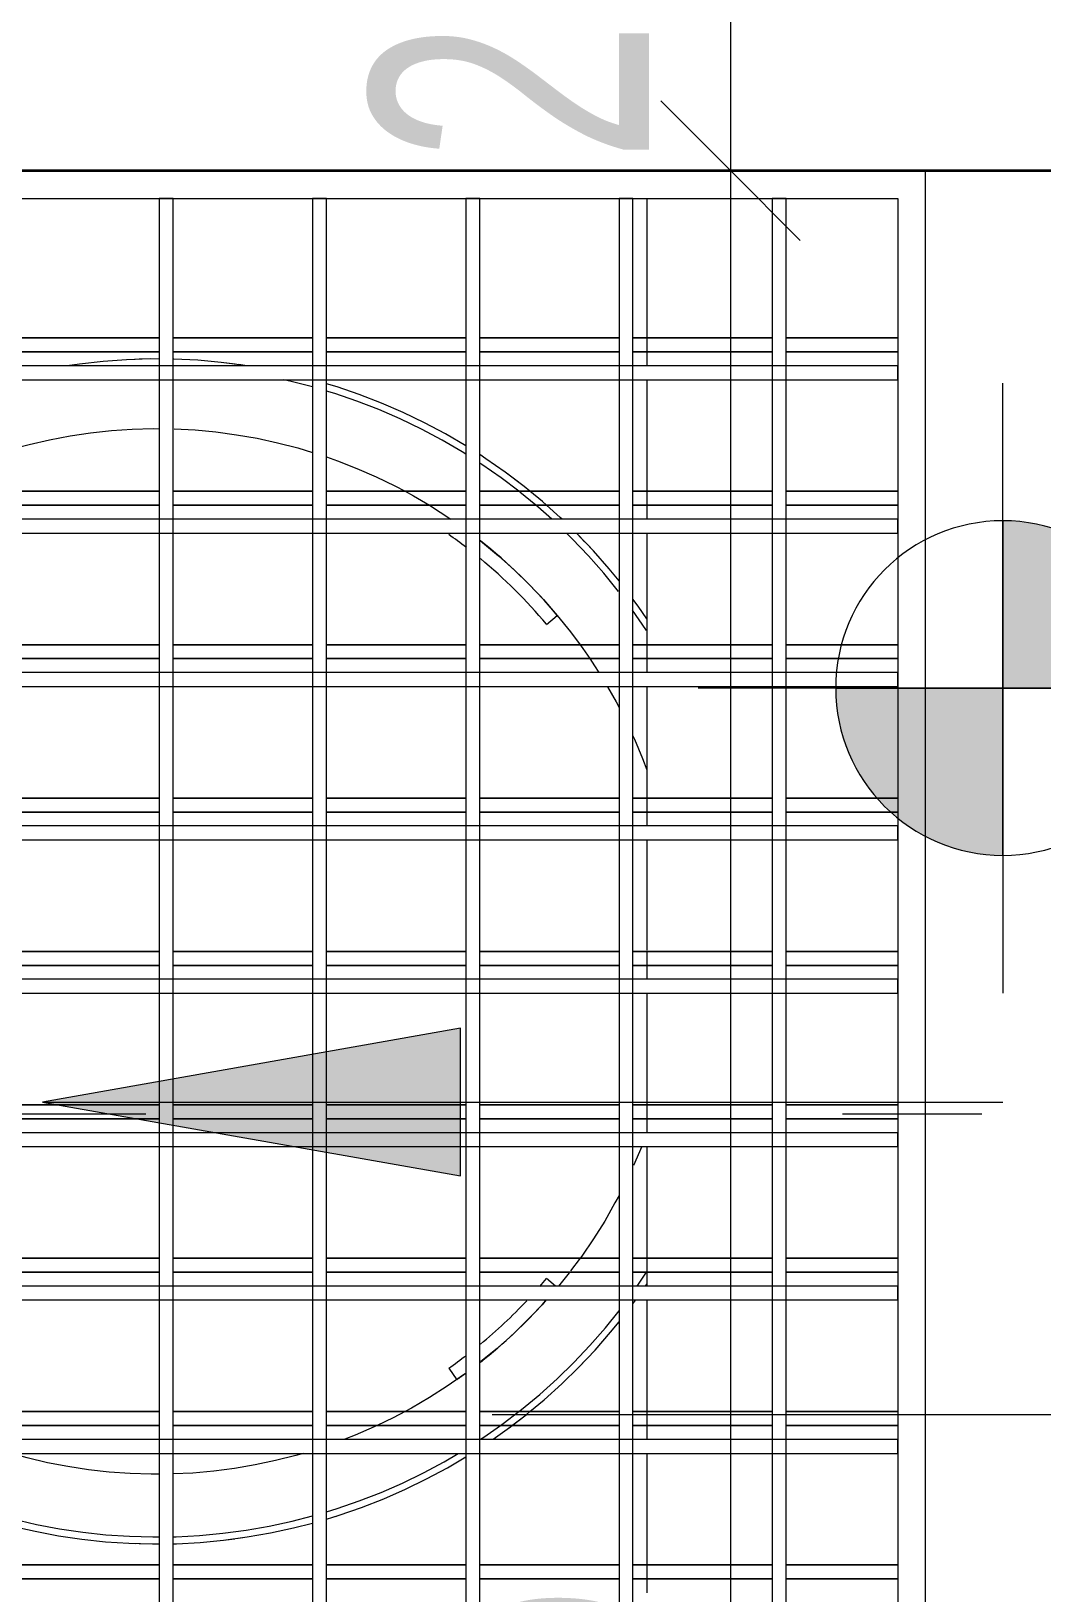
# Model space of a CAD drawing. Header units: metres. Extents: x 8 to 325, y -31 to 15.
# Drawn here: x 120.153 to 120.878, y -8.31 to -7.19 of the extents above; entities that cross this region are included whole.
import ezdxf

# ---------------------------------------------------------------- set-up
doc = ezdxf.new("R2010")
doc.units = ezdxf.units.M
doc.linetypes.add('Dash', pattern=[0.6, 0.3, -0.3])
doc.linetypes.add('Dash dot', pattern=[2.1, 1, -0.5, 0.1, -0.5])
for name, color, linetype, lineweight in [('A-ALAN', 7, 'Continuous', 9), ('A-DETY-KESK', 7, 'Dash', 9), ('A-DETY-KOT', 7, 'Continuous', 9), ('A-DETY-OLCU', 7, 'Continuous', 9), ('A-DETY-OLCU-100', 7, 'Continuous', 9), ('A-DETY-YAZI', 7, 'Continuous', 9), ('A-DOSM', 7, 'Continuous', 9), ('A-DUVR', 7, 'Continuous', 9), ('A-EKIP', 7, 'Continuous', 9)]:
    doc.layers.add(name, color=color, linetype=linetype, lineweight=lineweight)
doc.layers.add('A-ÇZGI', color=7, linetype='Continuous', lineweight=9, true_color=0x00a600)
doc.styles.add('Arial Narrow_5', font='ARIALN.TTF', dxfattribs={"width": 0.8, "height": 0.2})
doc.dimstyles.new('TKFN_ARDI_Ölçü_1_100__İç__3', dxfattribs={"dimscale": 0.3048, "dimtxt": 0.204686, "dimasz": 0.328084, "dimexe": 0.328084, "dimexo": 0.0625, "dimgap": 0, "dimtad": 1, "dimdec": 0, "dimlfac": 100, "dimdsep": 46, "dimtxsty": 'Arial Narrow_5', "dimblk1": 'OBLIQUE', "dimblk2": 'OBLIQUE', "dimsah": 1, "dimcen": 0.09, "dimdle": 0.328084, "dimadec": 8, "dimazin": 0, "dimtfac": 1, "dimtdec": 4, "dimtix": 1, "dimtmove": 0, "dimatfit": 3, "dimfxl": 0.656168, "dimfxlon": 1, "dimtvp": 1, "dimtolj": 1, "dimtzin": 0, "dimarcsym": 2})

# ---------------------------------------------------------------- blocks, each defined once
blk = doc.blocks.new('IC-TKN-M7-S23-000-10-A1-32-K-T-6C-200_rvt-1-_1_13_4_13_ PERON KATI _FFL_')
at = {"layer": 'A-DOSM'}
for p, q in [((-184.2, -7.31), (-184.2, -7.41)), ((-184.2, -7.42), (-184.2, -7.43)), ((-184.2, -7.44), (-184.2, -7.52)), ((-184.2, -7.53), (-184.2, -7.54)), ((-184.2, -7.55), (-184.2, -7.63)), ((-184.2, -7.64), (-184.2, -7.65)), ((-184.2, -7.6602), (-184.2, -7.74)), ((-184.2, -7.75), (-184.2, -7.76)), ((-184.2, -7.77), (-184.2, -7.8491)), ((-184.2, -7.86), (-184.2, -7.87)), ((-184.2, -7.88), (-184.2, -7.96)), ((-184.2, -7.9705), (-184.2, -7.98)), ((-184.2, -7.99), (-184.2, -8.07)), ((-184.2, -8.08), (-184.2, -8.09)), ((-184.2, -8.1), (-184.2, -8.18)), ((-184.2, -8.19), (-184.2, -8.2)), ((-184.2, -8.21), (-184.2, -8.29)), ((-184.2, -8.3), (-184.2, -8.31))]:
    blk.add_line(p, q, dxfattribs=at)
at = {"layer": 'A-DOSM', "color": 251, "true_color": 0x4d4d4d}
for p, q in [((-184.2, -7.41), (-184.2, -7.42)), ((-184.2, -7.52), (-184.2, -7.53)), ((-184.2, -7.63), (-184.2, -7.64)), ((-184.2, -7.74), (-184.2, -7.75)), ((-184.2, -7.85), (-184.2, -7.86)), ((-184.2, -7.96), (-184.2, -7.97)), ((-184.2, -8.07), (-184.2, -8.08)), ((-184.2, -8.18), (-184.2, -8.19)), ((-184.2, -8.29), (-184.2, -8.3))]:
    blk.add_line(p, q, dxfattribs=at)
blk = doc.blocks.new('B1080_80_Şaft Merdiveni - Şaft Merdiveni_h_4_5 m-4651017-_1_13_4_13_ PERON KATI _FFL_')
at = {"layer": 'A-ÇZGI', "color": 7}
for p, q in [((0.24, 1.093), (0.23, 1.0998)), ((0.24, 1.099), (0.2386, 1.1)), ((0.24, 1.099), (0.2386, 1.1)), ((0.24, 1.099), (0.2386, 1.1)), ((0.24, 1.099), (0.2386, 1.1)), ((0.24, 1.099), (0.2386, 1.1)), ((0.24, 1.099), (0.2386, 1.1)), ((0.24, 1.099), (0.2386, 1.1)), ((0.24, 1.099), (0.2386, 1.1)), ((0.14, 1.0963), (0.1536, 1.0905)), ((0.2527, 1.09), (0.25, 1.092)), ((0.2527, 1.09), (0.25, 1.092)), ((0.2527, 1.09), (0.25, 1.092)), ((0.2527, 1.09), (0.25, 1.092)), ((0.2527, 1.09), (0.25, 1.092)), ((0.2527, 1.09), (0.25, 1.092)), ((0.2527, 1.09), (0.25, 1.092)), ((0.2527, 1.09), (0.25, 1.092)), ((-0.2938, 1.0553), (-0.2995, 1.0499)), ((-0.2938, 1.0553), (-0.2995, 1.0499)), ((-0.2938, 1.0553), (-0.2995, 1.0499)), ((-0.2938, 1.0553), (-0.2995, 1.0499)), ((-0.2938, 1.0553), (-0.2995, 1.0499)), ((-0.2938, 1.0553), (-0.2995, 1.0499)), ((-0.2938, 1.0553), (-0.2995, 1.0499)), ((0.2305, 1.0442), (0.24, 1.0365)), ((-0.2346, 1.028), (-0.241, 1.0357)), ((0.24, 1.0344), (0.2346, 1.028)), ((0.299, 0.9578), (0.3072, 0.9635)), ((0.4071, 0.87), (0.4058, 0.8746)), ((0.4071, 0.87), (0.4058, 0.8746)), ((0.4071, 0.87), (0.4058, 0.8746)), ((0.4071, 0.87), (0.4058, 0.8746)), ((0.4071, 0.87), (0.4058, 0.8746)), ((0.4071, 0.87), (0.4058, 0.8746)), ((0.4071, 0.87), (0.4058, 0.8746))]:
    blk.add_line(p, q, dxfattribs=at)
at = {"layer": 'A-ÇZGI', "color": 251, "true_color": 0x4d4d4d}
for p, q in [((0.22, 1.052), (0.2292, 1.0452)), ((-0.32, 1.0204), (-0.3295, 1.0088))]:
    blk.add_line(p, q, dxfattribs=at)
at = {"layer": 'A-ÇZGI', "color": 7, "flags": 128}
for points in [[(-0.2386, 1.1), (-0.2476, 1.0938), (-0.2527, 1.09)], [(-0.2386, 1.1), (-0.2476, 1.0938), (-0.2527, 1.09)], [(-0.2386, 1.1), (-0.2476, 1.0938), (-0.2527, 1.09)], [(-0.2386, 1.1), (-0.2476, 1.0938), (-0.2527, 1.09)], [(-0.2386, 1.1), (-0.2476, 1.0938), (-0.2527, 1.09)], [(-0.2386, 1.1), (-0.2476, 1.0938), (-0.2527, 1.09)], [(-0.2386, 1.1), (-0.2476, 1.0938), (-0.2527, 1.09)], [(-0.2386, 1.1), (-0.2476, 1.0938), (-0.2527, 1.09)], [(-0.2302, 1.0997), (-0.2309, 1.0993), (-0.2447, 1.0897)], [(-0.1546, 1.09), (-0.1522, 1.0911), (-0.1384, 1.0969), (-0.1302, 1.1)], [(-0.2582, 1.0797), (-0.2712, 1.0691), (-0.2838, 1.058), (-0.296, 1.0464), (-0.3, 1.0422)], [(-0.2657, 1.08), (-0.2744, 1.0729), (-0.2872, 1.0617), (-0.2995, 1.0499)], [(-0.2657, 1.08), (-0.2744, 1.0729), (-0.2872, 1.0617), (-0.2918, 1.0573)], [(-0.2657, 1.08), (-0.2744, 1.0729), (-0.2872, 1.0617), (-0.2918, 1.0573)], [(-0.2657, 1.08), (-0.2744, 1.0729), (-0.2872, 1.0617), (-0.2918, 1.0573)], [(-0.2657, 1.08), (-0.2744, 1.0729), (-0.2872, 1.0617), (-0.2918, 1.0573)], [(-0.2657, 1.08), (-0.2744, 1.0729), (-0.2872, 1.0617), (-0.2918, 1.0573)], [(-0.2657, 1.08), (-0.2744, 1.0729), (-0.2872, 1.0617), (-0.2918, 1.0573)], [(-0.2657, 1.08), (-0.2744, 1.0729), (-0.2872, 1.0617), (-0.2918, 1.0573)], [(-0.1898, 1.0718), (-0.1791, 1.0779), (-0.175, 1.08)], [(0.175, 1.08), (0.1804, 1.0771), (0.1934, 1.0697), (0.2061, 1.0617), (0.2185, 1.0532), (0.22, 1.052)], [(0.33, 1.0081), (0.3285, 1.0101), (0.3177, 1.0231), (0.3065, 1.0355), (0.2948, 1.0476), (0.2826, 1.0591), (0.2699, 1.0702), (0.2577, 1.08)], [(0.2917, 1.0574), (0.2859, 1.0628), (0.2731, 1.074), (0.2657, 1.08)], [(0.2917, 1.0574), (0.2859, 1.0628), (0.2731, 1.074), (0.2657, 1.08)], [(0.2917, 1.0574), (0.2859, 1.0628), (0.2731, 1.074), (0.2657, 1.08)], [(0.2917, 1.0574), (0.2859, 1.0628), (0.2731, 1.074), (0.2657, 1.08)], [(0.2917, 1.0574), (0.2859, 1.0628), (0.2731, 1.074), (0.2657, 1.08)], [(0.2917, 1.0574), (0.2859, 1.0628), (0.2731, 1.074), (0.2657, 1.08)], [(0.2917, 1.0574), (0.2859, 1.0628), (0.2731, 1.074), (0.2657, 1.08)], [(0.33, 1.0161), (0.3215, 1.0263), (0.3102, 1.039), (0.2983, 1.0511), (0.2859, 1.0628), (0.2731, 1.074), (0.2657, 1.08)], [(-0.21, 1.059), (-0.2049, 1.0625), (-0.2, 1.0655)], [(0.33, 1.0161), (0.3215, 1.0263), (0.3102, 1.039), (0.2983, 1.0511), (0.2935, 1.0557)], [(0.33, 1.0161), (0.3215, 1.0263), (0.3102, 1.039), (0.2983, 1.0511), (0.2935, 1.0557)], [(0.33, 1.0161), (0.3215, 1.0263), (0.3102, 1.039), (0.2983, 1.0511), (0.2935, 1.0557)], [(0.33, 1.0161), (0.3215, 1.0263), (0.3102, 1.039), (0.2983, 1.0511), (0.2935, 1.0557)], [(0.33, 1.0161), (0.3215, 1.0263), (0.3102, 1.039), (0.2983, 1.0511), (0.2935, 1.0557)], [(0.33, 1.0161), (0.3215, 1.0263), (0.3102, 1.039), (0.2983, 1.0511), (0.2935, 1.0557)], [(0.33, 1.0161), (0.3215, 1.0263), (0.3102, 1.039), (0.2983, 1.0511), (0.2935, 1.0557)], [(-0.2949, 0.98), (-0.2933, 0.9821), (-0.2837, 0.9936), (-0.2737, 1.0048), (-0.2632, 1.0155), (-0.2523, 1.0258), (-0.241, 1.0357), (-0.2293, 1.0451), (-0.22, 1.052)], [(-0.31, 1.0391), (-0.3113, 1.0377), (-0.32, 1.028)], [(-0.31, 1.0391), (-0.3113, 1.0377), (-0.32, 1.028)], [(-0.31, 1.0391), (-0.3113, 1.0377), (-0.32, 1.028)], [(-0.31, 1.0391), (-0.3113, 1.0377), (-0.32, 1.028)], [(-0.31, 1.0391), (-0.3113, 1.0377), (-0.32, 1.028)], [(-0.31, 1.0391), (-0.3113, 1.0377), (-0.32, 1.028)], [(-0.31, 1.0391), (-0.3113, 1.0377), (-0.32, 1.028)], [(-0.31, 1.0391), (-0.3113, 1.0377), (-0.32, 1.028)], [(-0.31, 1.0317), (-0.3188, 1.0218), (-0.32, 1.0204)], [(0.25, 1.0278), (0.2534, 1.0248), (0.2643, 1.0145), (0.2747, 1.0037), (0.2847, 0.9925), (0.2942, 0.9809)], [(-0.33, 1.0161), (-0.3334, 1.0119), (-0.3437, 0.9984), (-0.3534, 0.9844), (-0.3563, 0.98)], [(-0.33, 1.0082), (-0.3397, 0.9954), (-0.3493, 0.9816), (-0.3503, 0.98)], [(-0.33, 1.0161), (-0.3334, 1.0119), (-0.3394, 1.004)], [(-0.33, 1.0161), (-0.3334, 1.0119), (-0.3394, 1.004)], [(-0.33, 1.0161), (-0.3334, 1.0119), (-0.3394, 1.004)], [(-0.33, 1.0161), (-0.3334, 1.0119), (-0.3394, 1.004)], [(-0.33, 1.0161), (-0.3334, 1.0119), (-0.3394, 1.004)], [(-0.33, 1.0161), (-0.3334, 1.0119), (-0.3394, 1.004)], [(-0.33, 1.0161), (-0.3334, 1.0119), (-0.3394, 1.004)], [(-0.3418, 1.0009), (-0.3437, 0.9984), (-0.3534, 0.9844), (-0.3563, 0.98)], [(-0.3418, 1.0009), (-0.3437, 0.9984), (-0.3534, 0.9844), (-0.3563, 0.98)], [(-0.3418, 1.0009), (-0.3437, 0.9984), (-0.3534, 0.9844), (-0.3563, 0.98)], [(-0.3418, 1.0009), (-0.3437, 0.9984), (-0.3534, 0.9844), (-0.3563, 0.98)], [(-0.3418, 1.0009), (-0.3437, 0.9984), (-0.3534, 0.9844), (-0.3563, 0.98)], [(-0.3418, 1.0009), (-0.3437, 0.9984), (-0.3534, 0.9844), (-0.3563, 0.98)], [(-0.3418, 1.0009), (-0.3437, 0.9984), (-0.3534, 0.9844), (-0.3563, 0.98)], [(0.3498, 0.9896), (0.3427, 0.9997), (0.34, 1.0033)], [(0.3498, 0.9896), (0.3427, 0.9997), (0.3409, 1.0022)], [(0.3498, 0.9896), (0.3427, 0.9997), (0.3409, 1.0022)], [(0.3498, 0.9896), (0.3427, 0.9997), (0.3409, 1.0022)], [(0.3498, 0.9896), (0.3427, 0.9997), (0.3409, 1.0022)], [(0.3498, 0.9896), (0.3427, 0.9997), (0.3409, 1.0022)], [(0.3498, 0.9896), (0.3427, 0.9997), (0.3409, 1.0022)], [(0.3498, 0.9896), (0.3427, 0.9997), (0.3409, 1.0022)], [(0.3498, 0.9807), (0.3483, 0.983), (0.34, 0.9949)], [(-0.3627, 0.97), (-0.3712, 0.9554), (-0.3791, 0.9404), (-0.3865, 0.9251), (-0.3933, 0.9095), (-0.3994, 0.8936), (-0.4049, 0.8776), (-0.4071, 0.87)], [(-0.3627, 0.97), (-0.3712, 0.9554), (-0.3791, 0.9404), (-0.3865, 0.9251), (-0.3933, 0.9095), (-0.3994, 0.8936), (-0.4049, 0.8776), (-0.4071, 0.87)], [(-0.3627, 0.97), (-0.3712, 0.9554), (-0.3791, 0.9404), (-0.3865, 0.9251), (-0.3933, 0.9095), (-0.3994, 0.8936), (-0.4049, 0.8776), (-0.4071, 0.87)], [(-0.3627, 0.97), (-0.3712, 0.9554), (-0.3791, 0.9404), (-0.3865, 0.9251), (-0.3933, 0.9095), (-0.3994, 0.8936), (-0.4049, 0.8776), (-0.4071, 0.87)], [(-0.3627, 0.97), (-0.3712, 0.9554), (-0.3791, 0.9404), (-0.3865, 0.9251), (-0.3933, 0.9095), (-0.3994, 0.8936), (-0.4049, 0.8776), (-0.4071, 0.87)], [(-0.3627, 0.97), (-0.3712, 0.9554), (-0.3791, 0.9404), (-0.3865, 0.9251), (-0.3933, 0.9095), (-0.3994, 0.8936), (-0.4049, 0.8776), (-0.4071, 0.87)], [(-0.3627, 0.97), (-0.3712, 0.9554), (-0.3791, 0.9404), (-0.3865, 0.9251), (-0.3933, 0.9095), (-0.3994, 0.8936), (-0.4049, 0.8776), (-0.4071, 0.87)], [(-0.3627, 0.97), (-0.3712, 0.9554), (-0.3791, 0.9404), (-0.3865, 0.9251), (-0.3933, 0.9095), (-0.3994, 0.8936), (-0.4049, 0.8776), (-0.4071, 0.87)], [(-0.3567, 0.97), (-0.3583, 0.9675), (-0.3668, 0.953), (-0.3747, 0.9382), (-0.382, 0.923), (-0.3887, 0.9076), (-0.3947, 0.8919), (-0.4001, 0.876), (-0.4019, 0.87)], [(0.3033, 0.969), (0.3119, 0.9567), (0.3199, 0.944), (0.3275, 0.9311), (0.33, 0.9264)], [(0.4019, 0.87), (0.3996, 0.8776), (0.3941, 0.8935), (0.388, 0.9092), (0.3813, 0.9246), (0.3739, 0.9397), (0.366, 0.9545), (0.36, 0.9646)], [(0.4052, 0.8765), (0.4044, 0.8792), (0.3988, 0.8952), (0.3926, 0.9111), (0.3858, 0.9267), (0.3784, 0.9419), (0.3703, 0.9569), (0.3626, 0.97)], [(0.4052, 0.8765), (0.4044, 0.8792), (0.3988, 0.8952), (0.3926, 0.9111), (0.3858, 0.9267), (0.3784, 0.9419), (0.3703, 0.9569), (0.3626, 0.97)], [(0.4052, 0.8765), (0.4044, 0.8792), (0.3988, 0.8952), (0.3926, 0.9111), (0.3858, 0.9267), (0.3784, 0.9419), (0.3703, 0.9569), (0.3626, 0.97)], [(0.4052, 0.8765), (0.4044, 0.8792), (0.3988, 0.8952), (0.3926, 0.9111), (0.3858, 0.9267), (0.3784, 0.9419), (0.3703, 0.9569), (0.3626, 0.97)], [(0.4052, 0.8765), (0.4044, 0.8792), (0.3988, 0.8952), (0.3926, 0.9111), (0.3858, 0.9267), (0.3784, 0.9419), (0.3703, 0.9569), (0.3626, 0.97)], [(0.4052, 0.8765), (0.4044, 0.8792), (0.3988, 0.8952), (0.3926, 0.9111), (0.3858, 0.9267), (0.3784, 0.9419), (0.3703, 0.9569), (0.3626, 0.97)], [(0.4052, 0.8765), (0.4044, 0.8792), (0.3988, 0.8952), (0.3926, 0.9111), (0.3858, 0.9267), (0.3784, 0.9419), (0.3703, 0.9569), (0.3626, 0.97)], [(0.4071, 0.87), (0.4044, 0.8792), (0.3988, 0.8952), (0.3926, 0.9111), (0.3858, 0.9267), (0.3784, 0.9419), (0.3703, 0.9569), (0.3626, 0.97)], [(-0.32, 0.9439), (-0.3191, 0.9453), (-0.311, 0.9579), (-0.31, 0.9594)], [(-0.3547, 0.87), (-0.3519, 0.878), (-0.3464, 0.8919), (-0.3404, 0.9057), (-0.3339, 0.9192), (-0.33, 0.9264)], [(0.34, 0.9065), (0.3411, 0.9043), (0.347, 0.8906), (0.3498, 0.8833)], [(-0.4049, 0.8599), (-0.4091, 0.8437), (-0.41, 0.8392)], [(-0.3748, 0.7607), (-0.374, 0.7757), (-0.3726, 0.7906), (-0.3706, 0.8055), (-0.3681, 0.8203), (-0.3649, 0.8349), (-0.3611, 0.8494), (-0.3579, 0.86)], [(0.36, 0.8532), (0.3615, 0.848), (0.3652, 0.8334), (0.3683, 0.8188), (0.3709, 0.804), (0.3728, 0.7891), (0.3741, 0.7742), (0.3748, 0.76)], [(0.4198, 0.76), (0.4198, 0.7622), (0.4189, 0.779), (0.4173, 0.7957), (0.4151, 0.8123), (0.4122, 0.8289), (0.4087, 0.8453), (0.4049, 0.86)], [(0.4209, 0.807), (0.42, 0.8131), (0.4171, 0.8298), (0.4135, 0.8464), (0.41, 0.86)], [(0.4209, 0.807), (0.42, 0.8131), (0.4171, 0.8298), (0.4135, 0.8464), (0.41, 0.86)], [(0.4209, 0.807), (0.42, 0.8131), (0.4171, 0.8298), (0.4135, 0.8464), (0.41, 0.86)], [(0.4209, 0.807), (0.42, 0.8131), (0.4171, 0.8298), (0.4135, 0.8464), (0.41, 0.86)], [(0.4209, 0.807), (0.42, 0.8131), (0.4171, 0.8298), (0.4135, 0.8464), (0.41, 0.86)], [(0.4209, 0.807), (0.42, 0.8131), (0.4171, 0.8298), (0.4135, 0.8464), (0.41, 0.86)], [(0.4209, 0.807), (0.42, 0.8131), (0.4171, 0.8298), (0.4135, 0.8464), (0.41, 0.86)], [(0.4248, 0.76), (0.4248, 0.7623), (0.4239, 0.7793), (0.4223, 0.7962), (0.42, 0.8131), (0.4171, 0.8298), (0.4135, 0.8464), (0.41, 0.86)], [(-0.42, 0.8132), (-0.4203, 0.8114), (-0.4225, 0.7945), (-0.424, 0.7776), (-0.4248, 0.7606)], [(-0.42, 0.8132), (-0.4203, 0.8114), (-0.4209, 0.8071)], [(-0.42, 0.8132), (-0.4203, 0.8114), (-0.4209, 0.8071)], [(-0.42, 0.8132), (-0.4203, 0.8114), (-0.4209, 0.8071)], [(-0.42, 0.8132), (-0.4203, 0.8114), (-0.4209, 0.8071)], [(-0.42, 0.8132), (-0.4203, 0.8114), (-0.4209, 0.8071)], [(-0.42, 0.8132), (-0.4203, 0.8114), (-0.4209, 0.8071)], [(-0.42, 0.8132), (-0.4203, 0.8114), (-0.4209, 0.8071)], [(-0.4212, 0.8044), (-0.4225, 0.7945), (-0.424, 0.7776), (-0.4248, 0.7606)], [(-0.4212, 0.8044), (-0.4225, 0.7945), (-0.424, 0.7776), (-0.4248, 0.7606)], [(-0.4212, 0.8044), (-0.4225, 0.7945), (-0.424, 0.7776), (-0.4248, 0.7606)], [(-0.4212, 0.8044), (-0.4225, 0.7945), (-0.424, 0.7776), (-0.4248, 0.7606)], [(-0.4212, 0.8044), (-0.4225, 0.7945), (-0.424, 0.7776), (-0.4248, 0.7606)], [(-0.4212, 0.8044), (-0.4225, 0.7945), (-0.424, 0.7776), (-0.4248, 0.7606)], [(-0.4212, 0.8044), (-0.4225, 0.7945), (-0.424, 0.7776), (-0.4248, 0.7606)], [(0.4248, 0.76), (0.4248, 0.7623), (0.4239, 0.7793), (0.4223, 0.7962), (0.4212, 0.8043)], [(0.4248, 0.76), (0.4248, 0.7623), (0.4239, 0.7793), (0.4223, 0.7962), (0.4212, 0.8043)], [(0.4248, 0.76), (0.4248, 0.7623), (0.4239, 0.7793), (0.4223, 0.7962), (0.4212, 0.8043)], [(0.4248, 0.76), (0.4248, 0.7623), (0.4239, 0.7793), (0.4223, 0.7962), (0.4212, 0.8043)], [(0.4248, 0.76), (0.4248, 0.7623), (0.4239, 0.7793), (0.4223, 0.7962), (0.4212, 0.8043)], [(0.4248, 0.76), (0.4248, 0.7623), (0.4239, 0.7793), (0.4223, 0.7962), (0.4212, 0.8043)], [(0.4248, 0.76), (0.4248, 0.7623), (0.4239, 0.7793), (0.4223, 0.7962), (0.4212, 0.8043)], [(-0.4249, 0.75), (-0.425, 0.7436), (-0.4247, 0.7355)], [(-0.4249, 0.75), (-0.425, 0.7436), (-0.4247, 0.7355)], [(-0.4249, 0.75), (-0.425, 0.7436), (-0.4247, 0.7355)], [(-0.4249, 0.75), (-0.425, 0.7436), (-0.4247, 0.7355)], [(-0.4249, 0.75), (-0.425, 0.7436), (-0.4247, 0.7355)], [(-0.4249, 0.75), (-0.425, 0.7436), (-0.4247, 0.7355)], [(-0.4249, 0.75), (-0.425, 0.7436), (-0.4247, 0.7355)], [(-0.4249, 0.75), (-0.425, 0.7436), (-0.4244, 0.7266), (-0.4232, 0.7097), (-0.4213, 0.6928), (-0.42, 0.684)], [(-0.3618, 0.65), (-0.3636, 0.6566), (-0.367, 0.6713), (-0.3698, 0.686), (-0.372, 0.7008), (-0.3736, 0.7157), (-0.3746, 0.7307), (-0.375, 0.7457), (-0.3749, 0.75)], [(0.3749, 0.75), (0.375, 0.7442), (0.3745, 0.7292), (0.3734, 0.7142), (0.3718, 0.6993), (0.3695, 0.6845), (0.3667, 0.6698), (0.3632, 0.6552), (0.3618, 0.65)], [(0.4082, 0.65), (0.411, 0.662), (0.4141, 0.6785), (0.4166, 0.6951), (0.4184, 0.7118), (0.4195, 0.7286), (0.42, 0.7454), (0.4199, 0.75)], [(0.4134, 0.65), (0.4159, 0.661), (0.4191, 0.6777), (0.4216, 0.6945), (0.4234, 0.7114), (0.4245, 0.7283), (0.425, 0.7453), (0.4249, 0.75)], [(0.4247, 0.7355), (0.425, 0.7453), (0.4249, 0.75)], [(0.4247, 0.7355), (0.425, 0.7453), (0.4249, 0.75)], [(0.4247, 0.7355), (0.425, 0.7453), (0.4249, 0.75)], [(0.4247, 0.7355), (0.425, 0.7453), (0.4249, 0.75)], [(0.4247, 0.7355), (0.425, 0.7453), (0.4249, 0.75)], [(0.4247, 0.7355), (0.425, 0.7453), (0.4249, 0.75)], [(0.4247, 0.7355), (0.425, 0.7453), (0.4249, 0.75)], [(-0.4246, 0.7327), (-0.4244, 0.7266), (-0.4232, 0.7097), (-0.4213, 0.6928), (-0.42, 0.684)], [(-0.4246, 0.7327), (-0.4244, 0.7266), (-0.4232, 0.7097), (-0.4213, 0.6928), (-0.42, 0.684)], [(-0.4246, 0.7327), (-0.4244, 0.7266), (-0.4232, 0.7097), (-0.4213, 0.6928), (-0.42, 0.684)], [(-0.4246, 0.7327), (-0.4244, 0.7266), (-0.4232, 0.7097), (-0.4213, 0.6928), (-0.42, 0.684)], [(-0.4246, 0.7327), (-0.4244, 0.7266), (-0.4232, 0.7097), (-0.4213, 0.6928), (-0.42, 0.684)], [(-0.4246, 0.7327), (-0.4244, 0.7266), (-0.4232, 0.7097), (-0.4213, 0.6928), (-0.42, 0.684)], [(-0.4246, 0.7327), (-0.4244, 0.7266), (-0.4232, 0.7097), (-0.4213, 0.6928), (-0.42, 0.684)], [(0.4134, 0.65), (0.4159, 0.661), (0.4191, 0.6777), (0.4216, 0.6945), (0.4234, 0.7114), (0.4245, 0.7283), (0.4247, 0.7329)], [(0.4134, 0.65), (0.4159, 0.661), (0.4191, 0.6777), (0.4216, 0.6945), (0.4234, 0.7114), (0.4245, 0.7283), (0.4247, 0.7329)], [(0.4134, 0.65), (0.4159, 0.661), (0.4191, 0.6777), (0.4216, 0.6945), (0.4234, 0.7114), (0.4245, 0.7283), (0.4247, 0.7329)], [(0.4134, 0.65), (0.4159, 0.661), (0.4191, 0.6777), (0.4216, 0.6945), (0.4234, 0.7114), (0.4245, 0.7283), (0.4247, 0.7329)], [(0.4134, 0.65), (0.4159, 0.661), (0.4191, 0.6777), (0.4216, 0.6945), (0.4234, 0.7114), (0.4245, 0.7283), (0.4247, 0.7329)], [(0.4134, 0.65), (0.4159, 0.661), (0.4191, 0.6777), (0.4216, 0.6945), (0.4234, 0.7114), (0.4245, 0.7283), (0.4247, 0.7329)], [(0.4134, 0.65), (0.4159, 0.661), (0.4191, 0.6777), (0.4216, 0.6945), (0.4234, 0.7114), (0.4245, 0.7283), (0.4247, 0.7329)]]:
    blk.add_lwpolyline(points, dxfattribs=at)
at = {"layer": 'A-ÇZGI', "color": 251, "true_color": 0x4d4d4d, "flags": 128}
for points in [[(-0.22, 1.052), (-0.2173, 1.054), (-0.21, 1.059)], [(-0.32, 1.028), (-0.3226, 1.025), (-0.33, 1.0161)], [(-0.32, 1.028), (-0.3226, 1.025), (-0.33, 1.0161)], [(-0.32, 1.028), (-0.3226, 1.025), (-0.33, 1.0161)], [(-0.32, 1.028), (-0.3226, 1.025), (-0.33, 1.0161)], [(-0.32, 1.028), (-0.3226, 1.025), (-0.33, 1.0161)], [(-0.32, 1.028), (-0.3226, 1.025), (-0.33, 1.0161)], [(-0.32, 1.028), (-0.3226, 1.025), (-0.33, 1.0161)], [(-0.32, 1.028), (-0.3226, 1.025), (-0.33, 1.0161)], [(0.3396, 1.0038), (0.3324, 1.0133), (0.33, 1.0161)], [(0.3396, 1.0038), (0.3324, 1.0133), (0.33, 1.0161)], [(0.3396, 1.0038), (0.3324, 1.0133), (0.33, 1.0161)], [(0.3396, 1.0038), (0.3324, 1.0133), (0.33, 1.0161)], [(0.3396, 1.0038), (0.3324, 1.0133), (0.33, 1.0161)], [(0.3396, 1.0038), (0.3324, 1.0133), (0.33, 1.0161)], [(0.3396, 1.0038), (0.3324, 1.0133), (0.33, 1.0161)], [(0.34, 1.0033), (0.3324, 1.0133), (0.33, 1.0161)], [(0.34, 0.9949), (0.3387, 0.9968), (0.33, 1.0081)], [(-0.33, 0.9264), (-0.3268, 0.9324), (-0.32, 0.9439)], [(0.33, 0.9264), (0.3345, 0.9178), (0.34, 0.9065)]]:
    blk.add_lwpolyline(points, dxfattribs=at)
at = {"layer": 'A-ÇZGI', "color": 7}
for radius, start, end in [(0.375, 130, 141.7634), (0.365, 130, 140.5194), (0.365, 48.8295, 50), (0.375, 38.2366, 48.1046), (0.365, 39.4806, 46.6549), (0.365, 142.5337, 145), (0.365, 35, 37.4663), (0.375, 35, 36.2761)]:
    blk.add_arc((0, 0.7484), radius, start, end, dxfattribs=at)
blk = doc.blocks.new('B3060_50_Menfez - Menfez-4700514-_1_13_4_13_ PERON KATI _FFL_')
at = {"layer": 'A-ÇZGI', "color": 251, "true_color": 0x4d4d4d}
for p, q in [((0.35, 0.43), (0.45, 0.43)), ((0.46, 0.43), (0.56, 0.43)), ((0.57, 0.43), (0.67, 0.43)), ((0.68, 0.43), (0.78, 0.43)), ((0.79, 0.43), (0.89, 0.43)), ((0.9, 0.43), (0.98, 0.43)), ((0.45, 0.42), (0.35, 0.42)), ((0.56, 0.42), (0.46, 0.42)), ((0.67, 0.42), (0.57, 0.42)), ((0.78, 0.42), (0.68, 0.42)), ((0.89, 0.42), (0.79, 0.42)), ((0.98, 0.42), (0.9, 0.42)), ((0.35, 0.32), (0.45, 0.32)), ((0.46, 0.32), (0.56, 0.32)), ((0.57, 0.32), (0.67, 0.32)), ((0.68, 0.32), (0.78, 0.32)), ((0.79, 0.32), (0.89, 0.32)), ((0.9, 0.32), (0.98, 0.32)), ((0.45, 0.31), (0.35, 0.31)), ((0.56, 0.31), (0.46, 0.31)), ((0.67, 0.31), (0.57, 0.31)), ((0.78, 0.31), (0.68, 0.31)), ((0.89, 0.31), (0.79, 0.31)), ((0.98, 0.31), (0.9, 0.31)), ((0.35, 0.21), (0.45, 0.21)), ((0.46, 0.21), (0.56, 0.21)), ((0.57, 0.21), (0.67, 0.21)), ((0.68, 0.21), (0.78, 0.21)), ((0.79, 0.21), (0.89, 0.21)), ((0.9, 0.21), (0.98, 0.21)), ((0.45, 0.2), (0.35, 0.2)), ((0.56, 0.2), (0.46, 0.2)), ((0.67, 0.2), (0.57, 0.2)), ((0.78, 0.2), (0.68, 0.2)), ((0.89, 0.2), (0.79, 0.2)), ((0.98, 0.2), (0.9, 0.2)), ((0.35, 0.1), (0.45, 0.1)), ((0.45, 0.09), (0.35, 0.09)), ((0.46, 0.1), (0.56, 0.1)), ((0.56, 0.09), (0.46, 0.09)), ((0.57, 0.1), (0.67, 0.1)), ((0.67, 0.09), (0.57, 0.09)), ((0.68, 0.1), (0.78, 0.1)), ((0.78, 0.09), (0.68, 0.09)), ((0.79, 0.1), (0.89, 0.1)), ((0.89, 0.09), (0.79, 0.09)), ((0.9, 0.1), (0.98, 0.1)), ((0.98, 0.09), (0.9, 0.09)), ((0.35, -0.01), (0.45, -0.01)), ((0.46, -0.01), (0.56, -0.01)), ((0.57, -0.01), (0.67, -0.01)), ((0.68, -0.01), (0.78, -0.01)), ((0.79, -0.01), (0.89, -0.01)), ((0.9, -0.01), (0.98, -0.01)), ((0.45, -0.02), (0.35, -0.02)), ((0.56, -0.02), (0.46, -0.02)), ((0.67, -0.02), (0.57, -0.02)), ((0.78, -0.02), (0.68, -0.02)), ((0.89, -0.02), (0.79, -0.02)), ((0.98, -0.02), (0.9, -0.02)), ((0.35, -0.12), (0.45, -0.12)), ((0.46, -0.12), (0.56, -0.12)), ((0.57, -0.12), (0.67, -0.12)), ((0.68, -0.12), (0.78, -0.12)), ((0.79, -0.12), (0.89, -0.12)), ((0.9, -0.12), (0.98, -0.12)), ((0.45, -0.13), (0.35, -0.13)), ((0.56, -0.13), (0.46, -0.13)), ((0.67, -0.13), (0.57, -0.13)), ((0.78, -0.13), (0.68, -0.13)), ((0.89, -0.13), (0.79, -0.13)), ((0.98, -0.13), (0.9, -0.13)), ((0.35, -0.23), (0.45, -0.23)), ((0.46, -0.23), (0.56, -0.23)), ((0.57, -0.23), (0.67, -0.23)), ((0.68, -0.23), (0.78, -0.23)), ((0.79, -0.23), (0.89, -0.23)), ((0.9, -0.23), (0.98, -0.23)), ((0.45, -0.24), (0.35, -0.24)), ((0.56, -0.24), (0.46, -0.24)), ((0.67, -0.24), (0.57, -0.24)), ((0.78, -0.24), (0.68, -0.24)), ((0.89, -0.24), (0.79, -0.24)), ((0.98, -0.24), (0.9, -0.24)), ((0.35, -0.34), (0.45, -0.34)), ((0.46, -0.34), (0.56, -0.34)), ((0.57, -0.34), (0.67, -0.34)), ((0.68, -0.34), (0.78, -0.34)), ((0.79, -0.34), (0.89, -0.34)), ((0.9, -0.34), (0.98, -0.34)), ((0.45, -0.35), (0.35, -0.35)), ((0.56, -0.35), (0.46, -0.35)), ((0.67, -0.35), (0.57, -0.35)), ((0.78, -0.35), (0.68, -0.35)), ((0.89, -0.35), (0.79, -0.35)), ((0.98, -0.35), (0.9, -0.35)), ((0.35, -0.45), (0.45, -0.45)), ((0.46, -0.45), (0.56, -0.45)), ((0.57, -0.45), (0.67, -0.45)), ((0.68, -0.45), (0.78, -0.45)), ((0.79, -0.45), (0.89, -0.45)), ((0.9, -0.45), (0.98, -0.45)), ((0.45, -0.46), (0.35, -0.46)), ((0.56, -0.46), (0.46, -0.46)), ((0.67, -0.46), (0.57, -0.46)), ((0.78, -0.46), (0.68, -0.46)), ((0.89, -0.46), (0.79, -0.46)), ((0.98, -0.46), (0.9, -0.46))]:
    blk.add_line(p, q, dxfattribs=at)
at = {"layer": 'A-ÇZGI', "color": 7}
for p, q in [((0.45, 0.43), (0.35, 0.43)), ((0.56, 0.43), (0.46, 0.43)), ((0.67, 0.43), (0.57, 0.43)), ((0.78, 0.43), (0.68, 0.43)), ((0.89, 0.43), (0.79, 0.43)), ((0.98, 0.43), (0.9, 0.43)), ((0.35, 0.42), (0.45, 0.42)), ((0.46, 0.42), (0.56, 0.42)), ((0.57, 0.42), (0.67, 0.42)), ((0.68, 0.42), (0.78, 0.42)), ((0.79, 0.42), (0.89, 0.42)), ((0.9, 0.42), (0.98, 0.42)), ((0.45, 0.32), (0.35, 0.32)), ((0.56, 0.32), (0.46, 0.32)), ((0.67, 0.32), (0.57, 0.32)), ((0.78, 0.32), (0.68, 0.32)), ((0.89, 0.32), (0.79, 0.32)), ((0.98, 0.32), (0.9, 0.32)), ((0.35, 0.31), (0.45, 0.31)), ((0.46, 0.31), (0.56, 0.31)), ((0.57, 0.31), (0.67, 0.31)), ((0.68, 0.31), (0.78, 0.31)), ((0.79, 0.31), (0.89, 0.31)), ((0.9, 0.31), (0.98, 0.31)), ((0.45, 0.21), (0.35, 0.21)), ((0.56, 0.21), (0.46, 0.21)), ((0.67, 0.21), (0.57, 0.21)), ((0.78, 0.21), (0.68, 0.21)), ((0.89, 0.21), (0.79, 0.21)), ((0.98, 0.21), (0.9, 0.21)), ((0.35, 0.2), (0.45, 0.2)), ((0.46, 0.2), (0.56, 0.2)), ((0.57, 0.2), (0.67, 0.2)), ((0.68, 0.2), (0.78, 0.2)), ((0.79, 0.2), (0.89, 0.2)), ((0.9, 0.2), (0.98, 0.2)), ((0.45, 0.1), (0.35, 0.1)), ((0.35, 0.09), (0.45, 0.09)), ((0.56, 0.1), (0.46, 0.1)), ((0.46, 0.09), (0.56, 0.09)), ((0.67, 0.1), (0.57, 0.1)), ((0.57, 0.09), (0.67, 0.09)), ((0.78, 0.1), (0.68, 0.1)), ((0.68, 0.09), (0.78, 0.09)), ((0.89, 0.1), (0.79, 0.1)), ((0.79, 0.09), (0.89, 0.09)), ((0.98, 0.1), (0.9, 0.1)), ((0.9, 0.09), (0.98, 0.09)), ((0.45, -0.01), (0.35, -0.01)), ((0.56, -0.01), (0.46, -0.01)), ((0.67, -0.01), (0.57, -0.01)), ((0.78, -0.01), (0.68, -0.01)), ((0.89, -0.01), (0.79, -0.01)), ((0.98, -0.01), (0.9, -0.01)), ((0.35, -0.02), (0.45, -0.02)), ((0.46, -0.02), (0.56, -0.02)), ((0.57, -0.02), (0.67, -0.02)), ((0.68, -0.02), (0.78, -0.02)), ((0.79, -0.02), (0.89, -0.02)), ((0.9, -0.02), (0.98, -0.02)), ((0.45, -0.12), (0.35, -0.12)), ((0.56, -0.12), (0.46, -0.12)), ((0.67, -0.12), (0.57, -0.12)), ((0.78, -0.12), (0.68, -0.12)), ((0.89, -0.12), (0.79, -0.12)), ((0.98, -0.12), (0.9, -0.12)), ((0.35, -0.13), (0.45, -0.13)), ((0.46, -0.13), (0.56, -0.13)), ((0.57, -0.13), (0.67, -0.13)), ((0.68, -0.13), (0.78, -0.13)), ((0.79, -0.13), (0.89, -0.13)), ((0.9, -0.13), (0.98, -0.13)), ((0.45, -0.23), (0.35, -0.23)), ((0.56, -0.23), (0.46, -0.23)), ((0.67, -0.23), (0.57, -0.23)), ((0.78, -0.23), (0.68, -0.23)), ((0.89, -0.23), (0.79, -0.23)), ((0.98, -0.23), (0.9, -0.23)), ((0.35, -0.24), (0.45, -0.24)), ((0.46, -0.24), (0.56, -0.24)), ((0.57, -0.24), (0.67, -0.24)), ((0.68, -0.24), (0.78, -0.24)), ((0.79, -0.24), (0.89, -0.24)), ((0.9, -0.24), (0.98, -0.24)), ((0.45, -0.34), (0.35, -0.34)), ((0.56, -0.34), (0.46, -0.34)), ((0.67, -0.34), (0.57, -0.34)), ((0.78, -0.34), (0.68, -0.34)), ((0.89, -0.34), (0.79, -0.34)), ((0.98, -0.34), (0.9, -0.34)), ((0.35, -0.35), (0.45, -0.35)), ((0.46, -0.35), (0.56, -0.35)), ((0.57, -0.35), (0.67, -0.35)), ((0.68, -0.35), (0.78, -0.35)), ((0.79, -0.35), (0.89, -0.35)), ((0.9, -0.35), (0.98, -0.35)), ((0.45, -0.45), (0.35, -0.45)), ((0.56, -0.45), (0.46, -0.45)), ((0.67, -0.45), (0.57, -0.45)), ((0.78, -0.45), (0.68, -0.45)), ((0.89, -0.45), (0.79, -0.45)), ((0.98, -0.45), (0.9, -0.45)), ((0.35, -0.46), (0.45, -0.46)), ((0.46, -0.46), (0.56, -0.46)), ((0.57, -0.46), (0.67, -0.46)), ((0.68, -0.46), (0.78, -0.46)), ((0.79, -0.46), (0.89, -0.46)), ((0.9, -0.46), (0.98, -0.46))]:
    blk.add_line(p, q, dxfattribs=at)
blk = doc.blocks.new('B3060_50_Menfez1 - Menfez-5331358-_1_13_4_13_ PERON KATI _FFL_')
at = {"layer": 'A-EKIP'}
for p, q in [((1, -1.18), (1, 1.18)), ((0.02, 1.16), (0.98, 1.16)), ((0.46, 1.16), (0.45, 1.16)), ((0.45, 1.16), (0.45, -1.16)), ((0.46, -1.16), (0.46, 1.16)), ((0.57, 1.16), (0.56, 1.16)), ((0.56, 1.16), (0.56, -1.16)), ((0.57, -1.16), (0.57, 1.16)), ((0.68, 1.16), (0.67, 1.16)), ((0.67, 1.16), (0.67, -1.16)), ((0.68, -1.16), (0.68, 1.16)), ((0.79, 1.16), (0.78, 1.16)), ((0.78, 1.16), (0.78, -1.16)), ((0.79, -1.16), (0.79, 1.16)), ((0.9, 1.16), (0.89, 1.16)), ((0.89, 1.16), (0.89, -1.16)), ((0.9, -1.16), (0.9, 1.16)), ((0.98, 1.16), (0.98, -1.16)), ((0.98, 1.04), (0.02, 1.04)), ((0.98, 1.03), (0.98, 1.04)), ((0.02, 1.03), (0.98, 1.03)), ((0.98, 0.93), (0.02, 0.93)), ((0.98, 0.92), (0.98, 0.93)), ((0.02, 0.92), (0.98, 0.92)), ((0.98, 0.82), (0.02, 0.82)), ((0.98, 0.81), (0.98, 0.82)), ((0.02, 0.81), (0.98, 0.81)), ((0.98, 0.71), (0.02, 0.71)), ((0.98, 0.7), (0.98, 0.71)), ((0.02, 0.7), (0.98, 0.7)), ((0.98, 0.6), (0.02, 0.6)), ((0.98, 0.59), (0.98, 0.6)), ((0.02, 0.59), (0.98, 0.59)), ((0.98, 0.49), (0.02, 0.49)), ((0.98, 0.48), (0.98, 0.49)), ((0.02, 0.48), (0.98, 0.48)), ((0.98, 0.38), (0.02, 0.38)), ((0.02, 0.37), (0.98, 0.37)), ((0.98, 0.37), (0.98, 0.38)), ((0.98, 0.27), (0.02, 0.27)), ((0.98, 0.26), (0.98, 0.27)), ((0.02, 0.26), (0.98, 0.26))]:
    blk.add_line(p, q, dxfattribs=at)
blk = doc.blocks.new('DIMBLOCK412-_1_13_4_13_ PERON KATI _FFL_')
at = {"layer": 'A-DETY-OLCU-100', "transparency": 16777216}
for p, q in [((120.6548, -7.09), (120.6048, -7.04)), ((120.6548, -7.09), (120.5548, -7.09)), ((120.6548, -7.09), (120.6548, -7.29)), ((120.6548, -7.09), (120.7048, -7.14)), ((120.6548, -7.09), (120.8548, -7.09)), ((120.6548, -7.29), (120.6048, -7.24)), ((120.6548, -7.29), (120.5548, -7.29)), ((120.6548, -7.29), (120.7048, -7.34)), ((120.6548, -7.29), (120.8548, -7.29))]:
    blk.add_line(p, q, dxfattribs=at)
at = {"layer": 'A-DETY-OLCU-100', "color": 0, "transparency": 16777216, "insert": (120.3963, -7.2842), "char_height": 0.2, "width": 0.22613, "attachment_point": 1, "rotation": 90, "line_spacing_factor": 0.974696, "style": 'Arial Narrow_5'}
blk.add_mtext('20', dxfattribs=at)
blk = doc.blocks.new('_Oblique')
at = {"color": 0, "linetype": 'ByBlock', "lineweight": -2}
blk.add_line((-0.5, -0.5), (0.5, 0.5), dxfattribs=at)
blk = doc.blocks.new('DIMBLOCK413-_1_13_4_13_ PERON KATI _FFL_')
at = {"layer": 'A-DETY-OLCU-100', "transparency": 16777216}
for p, q in [((120.6548, -7.29), (120.6048, -7.24)), ((120.6548, -7.29), (120.5548, -7.29)), ((120.6548, -7.29), (120.6548, -9.65)), ((120.6548, -7.29), (120.7048, -7.34)), ((120.6548, -7.29), (120.8548, -7.29)), ((120.6548, -9.65), (120.6048, -9.6)), ((120.6548, -9.65), (120.5548, -9.65)), ((120.6548, -9.65), (120.7048, -9.7)), ((120.6548, -9.65), (120.8548, -9.65))]:
    blk.add_line(p, q, dxfattribs=at)
at = {"layer": 'A-DETY-OLCU-100', "color": 0, "transparency": 16777216, "insert": (120.3963, -8.6113), "char_height": 0.2, "width": 0.339194, "attachment_point": 1, "rotation": 90, "line_spacing_factor": 0.974696, "style": 'Arial Narrow_5'}
blk.add_mtext('236', dxfattribs=at)
blk = doc.blocks.new('Spot Elevations - Plan Kot Sembolü-2589892-_1_13_4_13_ PERON KATI _FFL_')
at = {"layer": 'A-DETY-KOT'}
h = blk.add_hatch(color=256, dxfattribs=at)
edge = h.paths.add_edge_path()
edge.add_arc((0, 0.002969), 0.0012, 0, 90, ccw=False)
edge.add_line((0.0012, 0.002969), (0, 0.002969))
edge.add_line((0, 0.002969), (0, 0.004169))
h = blk.add_hatch(color=256, dxfattribs=at)
edge = h.paths.add_edge_path()
edge.add_line((-0.0012, 0.002969), (0, 0.002969))
edge.add_line((0, 0.002969), (0, 0.001769))
edge.add_arc((0, 0.002969), 0.0012, 180, 270, ccw=False)
for p, q in [((0, 0.002969), (0, 0.005156)), ((0, 0.004169), (0, 0.002969)), ((0, 0.002969), (0, 0.004169)), ((0, 0.002969), (-0.002188, 0.002969)), ((0, 0.002969), (-0.0012, 0.002969)), ((-0.0012, 0.002969), (0, 0.002969)), ((0, 0.002969), (0.012733, 0.002969)), ((0, 0.002969), (0, 0.000781)), ((0, 0.001769), (0, 0.002969)), ((0, 0.002969), (0.0012, 0.002969)), ((0, 0.002969), (0, 0.001769)), ((0.0012, 0.002969), (0, 0.002969))]:
    blk.add_line(p, q, dxfattribs=at)
for start, end in [(90, 180), (0, 90), (180, 270), (270, 360)]:
    blk.add_arc((0, 0.002969), 0.0012, start, end, dxfattribs=at)

msp = doc.modelspace()

# ---------------------------------------------------------------- hatches: boundary and pattern name
at = {"layer": 'A-DETY-KOT'}
msp.add_hatch(color=256, dxfattribs=at).paths.add_polyline_path([(120.161, -7.958), (120.461, -8.0109), (120.461, -7.9051)])
msp.add_hatch(color=256, dxfattribs=at).paths.add_polyline_path([(120.161, -7.958), (120.461, -8.0109), (120.461, -7.9051)])

# ---------------------------------------------------------------- linework, layer by layer
at = {"layer": 'A-ALAN', "color": 8, "true_color": 0x808080, "flags": 128}
msp.add_lwpolyline([(124.5947, -8.79), (124.5947, -7.29), (119.5947, -7.29), (119.5947, -8.7), (119.5947, -9.65), (124.5947, -9.65)], close=True, dxfattribs=at)
at = {"layer": 'A-DETY-KESK', "linetype": 'Dash dot'}
msp.add_line((124.4352, -7.9668), (109.0299, -7.9668), dxfattribs=at)
at = {"layer": 'A-DETY-KOT'}
for p, q in [((120.461, -7.9051), (120.161, -7.958)), ((120.461, -7.9051), (120.161, -7.958)), ((120.461, -8.0109), (120.461, -7.9051)), ((120.461, -8.0109), (120.461, -7.9051)), ((120.161, -7.958), (120.461, -8.0109)), ((120.161, -7.958), (120.8502, -7.958)), ((120.161, -7.958), (120.461, -8.0109)), ((120.161, -7.958), (120.8502, -7.958))]:
    msp.add_line(p, q, dxfattribs=at)
at = {"layer": 'A-DETY-YAZI'}
msp.add_line((120.4836, -8.1822), (120.9434, -8.1822), dxfattribs=at)
at = {"layer": 'A-DUVR', "lineweight": 35}
msp.add_line((119.5947, -7.29), (124.5947, -7.29), dxfattribs=at)

# ---------------------------------------------------------------- block references
at = {"lineweight": 5}
msp.add_blockref('IC-TKN-M7-S23-000-10-A1-32-K-T-6C-200_rvt-1-_1_13_4_13_ PERON KATI _FFL_', (304.7947, 0), dxfattribs=at)
at = {"layer": 'A-DETY-KOT', "xscale": 99.99999999999993, "yscale": 99.99999999999993, "zscale": 99.99999999999993}
msp.add_blockref('Spot Elevations - Plan Kot Sembolü-2589892-_1_13_4_13_ PERON KATI _FFL_', (120.8502, -7.958), dxfattribs=at)
at = {"layer": 'A-EKIP'}
msp.add_blockref('B3060_50_Menfez1 - Menfez-5331358-_1_13_4_13_ PERON KATI _FFL_', (119.7947, -8.47), dxfattribs=at)
at = {"layer": 'A-ÇZGI', "color": 7}
msp.add_blockref('B3060_50_Menfez - Menfez-4700514-_1_13_4_13_ PERON KATI _FFL_', (119.7947, -7.84), dxfattribs=at)
at = {"layer": 'A-ÇZGI', "color": 7, "rotation": 270.0000041635254}
msp.add_blockref('B1080_80_Şaft Merdiveni - Şaft Merdiveni_h_4_5 m-4651017-_1_13_4_13_ PERON KATI _FFL_', (119.4947, -7.85), dxfattribs=at)

# ---------------------------------------------------------------- dimensions: what is measured, and where the dimension line sits
at = {"layer": 'A-DETY-OLCU'}
for base, p1, p2, override, picture, middle in [((120.6548, -7.29), (120.8548, -7.09), (120.8548, -7.29), {"dimpost": '<>', "dimfxl": 0.2}, 'DIMBLOCK412-_1_13_4_13_ PERON KATI _FFL_', (120.5527, -7.19)), ((120.6548, -9.65), (120.8548, -7.29), (120.8548, -9.65), {"dimpost": '<>', "dimfxl": 2.36}, 'DIMBLOCK413-_1_13_4_13_ PERON KATI _FFL_', (120.5527, -8.47))]:
    dim = msp.add_linear_dim(base=base, p1=p1, p2=p2, angle=90, dimstyle='TKFN_ARDI_Ölçü_1_100__İç__3', override=override, dxfattribs=at)
    dim.commit()
    dim.dimension.update_dxf_attribs({"geometry": picture, "text_midpoint": middle})

doc.saveas('drawing.dxf')
